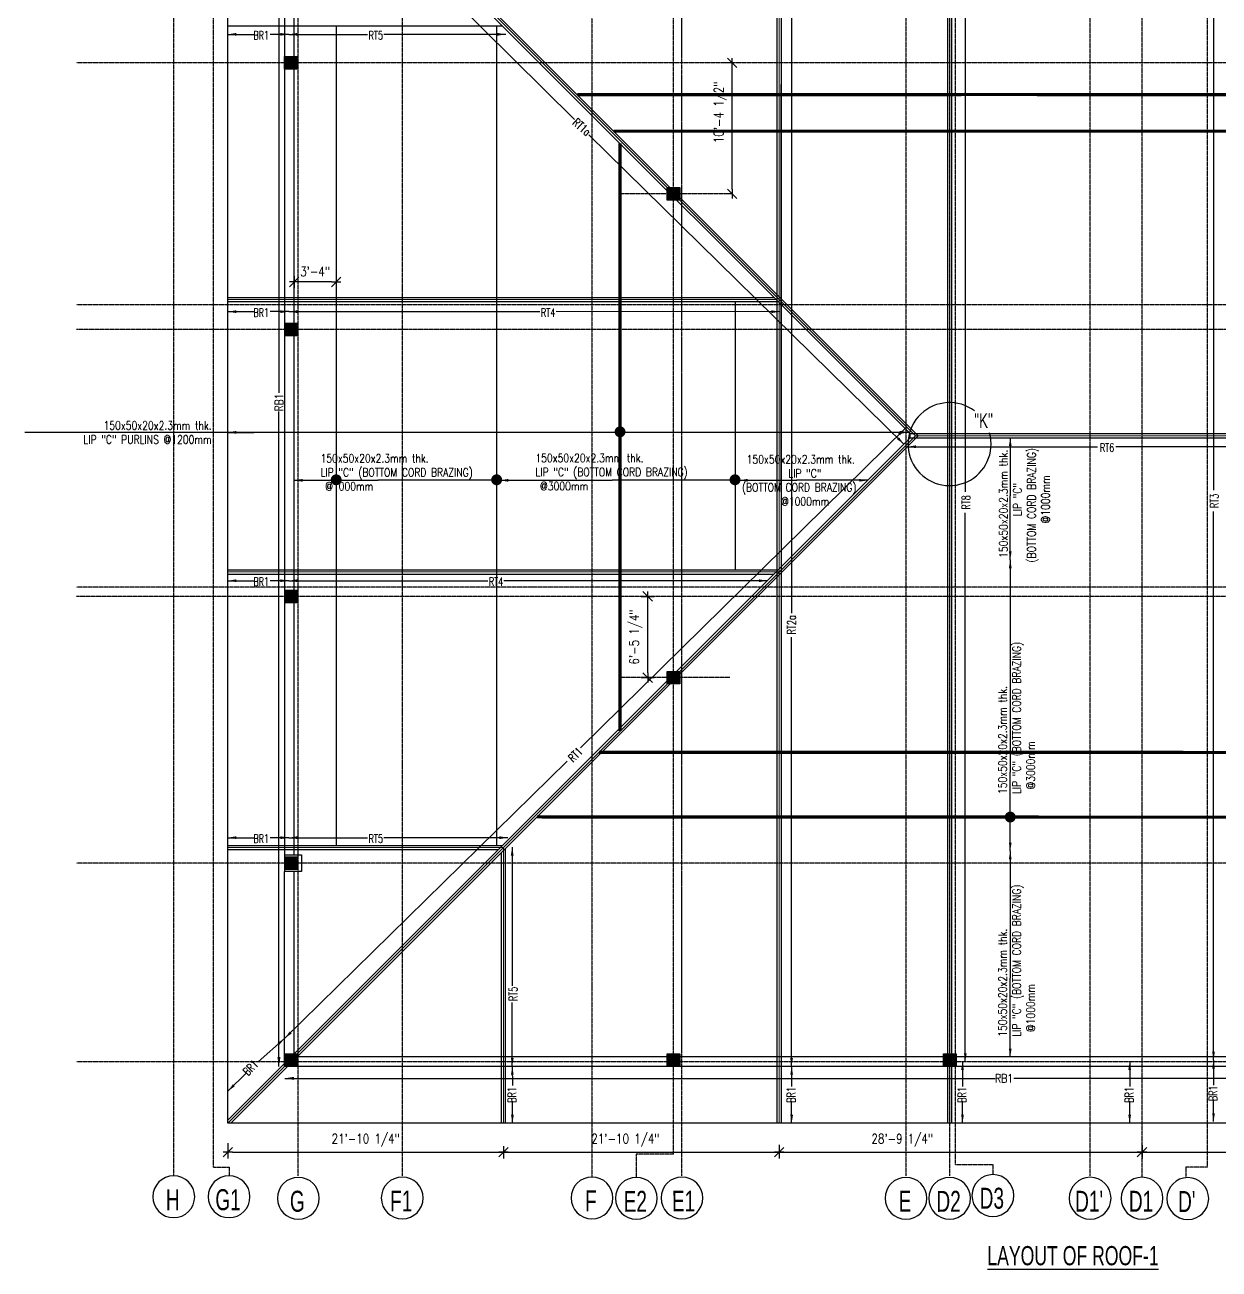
# Model space of a CAD drawing. Extents: x -95606 to 113309, y -42160 to -940.
# Drawn here: x 111077 to 112213, y -28636 to -27453 of the extents above; entities that cross this region are included whole.
import ezdxf
from ezdxf.enums import TextEntityAlignment as Align

# ---------------------------------------------------------------- set-up
doc = ezdxf.new("R2010")
doc.units = 0
doc.header["$LTSCALE"] = 0.02
doc.header["$MEASUREMENT"] = 0
doc.header["$PDMODE"] = 3
doc.header["$PDSIZE"] = -2
doc.linetypes.add('CENTER', pattern=[50.8, 31.75, -6.35, 6.35, -6.35])
doc.linetypes.add('HIDDEN', pattern=[9.525, 6.35, -3.175])
doc.layers.get('0').update_dxf_attribs({"linetype": 'CONTINUOUS'})
doc.layers.get('DEFPOINTS').update_dxf_attribs({"linetype": 'CONTINUOUS'})
for name, color, linetype in [('A-2TEXT', 4, 'CONTINUOUS'), ('BEAM TEX1', 3, 'CONTINUOUS'), ('COL 1', 5, 'CONTINUOUS'), ('DIM', 7, 'CONTINUOUS'), ('dimentions', 8, 'CONTINUOUS'), ('EXLINE', 33, 'CONTINUOUS'), ('GRID', 8, 'CENTER'), ('h', 3, 'CONTINUOUS'), ('HBEAM', 51, 'HIDDEN'), ('RF5', 6, 'CONTINUOUS'), ('S-SLB', 3, 'CONTINUOUS'), ('S-TXT', 2, 'CONTINUOUS'), ('TEXT-1', 2, 'CONTINUOUS'), ('TEXT-2', 3, 'CONTINUOUS'), ('TEXT2', 3, 'CONTINUOUS')]:
    doc.layers.add(name, color=color, linetype=linetype)
for name, color, linetype, lineweight in [('GRID NAME', 31, 'CONTINUOUS', 30), ('Hatch', 252, 'CONTINUOUS', 9), ('HATCH 2', 253, 'CONTINUOUS', 5), ('Layer4', 4, 'CONTINUOUS', 25)]:
    doc.layers.add(name, color=color, linetype=linetype, lineweight=lineweight)
doc.styles.add('ROMANS', font='romans.shx', dxfattribs={"width": 0.8})
doc.styles.add('STYLE2', font='arial.ttf', dxfattribs={"width": 0.8})
doc.styles.add('style5', font='romans.shx', dxfattribs={"width": 0.7, "height": 8})
doc.styles.add('style6', font='romans.shx', dxfattribs={"height": 8})
doc.styles.add('style9', font='romans.shx', dxfattribs={"width": 0.8, "height": 4})
doc.styles.add('yy', font='romans.shx', dxfattribs={"width": 0.8, "height": 7.5})
doc.dimstyles.new('TEXT-18', dxfattribs={"dimtxt": 8, "dimasz": 9, "dimexe": 6, "dimexo": 6, "dimgap": 3.125, "dimtad": 1, "dimdec": 1, "dimrnd": 0.5, "dimzin": 1, "dimdsep": 46, "dimlunit": 4, "dimtxsty": 'style6', "dimblk": 'OBLIQUE', "dimcen": 72.09, "dimclrd": 1, "dimclre": 1, "dimclrt": 4, "dimadec": 0, "dimazin": 0, "dimtfac": 1, "dimtdec": 1, "dimtofl": 0, "dimtmove": 0, "dimatfit": 3, "dimfxl": 1, "dimfrac": 2, "dimtolj": 1, "dimtzin": 0, "dimlwd": -1, "dimarcsym": 0})
doc.dimstyles.new('TK96', dxfattribs={"dimscale": 96, "dimtxt": 0.09375, "dimasz": 0.046875, "dimexe": 0.0625, "dimexo": 0.015625, "dimgap": 0.046875, "dimtad": 1, "dimzin": 11, "dimdsep": 46, "dimlunit": 4, "dimtxsty": 'ROMANS', "dimblk1": 'TK1', "dimblk2": 'TK1', "dimsah": 1, "dimcen": 0.09375, "dimclrd": 1, "dimclre": 1, "dimclrt": 2, "dimadec": 0, "dimazin": 0, "dimtfac": 1, "dimtofl": 0, "dimtmove": 0, "dimatfit": 3, "dimldrblk": 'TK1', "dimfxl": 1, "dimfrac": 2, "dimtolj": 1, "dimtzin": 9, "dimarcsym": 0})

# ---------------------------------------------------------------- blocks, each defined once
blk = doc.blocks.new('GRID')
at = {"color": 1, "linetype": 'Continuous'}
blk.add_circle((0, 0), 19.9, dxfattribs=at)
at = {"layer": 'A-2TEXT', "linetype": 'Continuous', "style": 'STYLE2', "width": 0.65}
blk.add_attdef('A', text='', height=19.9, rotation=359.9735, dxfattribs=at).set_placement((-1, -7.1), align=Align.CENTER)
blk = doc.blocks.new('_Oblique')
at = {"color": 0, "linetype": 'ByBlock', "lineweight": -2}
blk.add_line((-0.5, -0.5), (0.5, 0.5), dxfattribs=at)
blk = doc.blocks.new('TK1')
at = {"color": 4, "linetype": 'Continuous'}
blk.add_line((-1, -1), (1, 1), dxfattribs=at)
at = {"color": 1, "linetype": 'ByBlock'}
blk.add_line((-1, 0), (1, 0), dxfattribs=at)
blk = doc.blocks.new('*D392')
at = {"layer": 'DEFPOINTS', "color": 0, "lineweight": -2, "transparency": 16777216}
for p in [(111749.9, -27488.9), (111749.9, -27488.9), (111749.9, -27613.5)]:
    blk.add_point(p, dxfattribs=at)
at = {"layer": 'S-TXT', "color": 1, "lineweight": -2, "transparency": 16777216}
for p, q in [((111749.9, -27488.9), (111743.9, -27488.9)), ((111749.9, -27609), (111749.9, -27493.4)), ((111749.9, -27613.5), (111743.9, -27613.5))]:
    blk.add_line(p, q, dxfattribs=at)
at = {"layer": 'S-TXT', "color": 1, "lineweight": -2, "transparency": 16777216, "xscale": 4.5, "yscale": 4.5, "zscale": 4.5}
for p, rotation in [((111749.9, -27488.9), 90), ((111749.9, -27613.5), 270)]:
    blk.add_blockref('TK1', p, dxfattribs=dict(at, rotation=rotation))
at = {"layer": 'S-TXT', "color": 2, "transparency": 16777216, "insert": (111738.6, -27536), "char_height": 9, "attachment_point": 5, "rotation": 90, "style": 'ROMANS'}
blk.add_mtext('\\A1;10\'-4 1/2"', dxfattribs=at)
blk = doc.blocks.new('*D394')
at = {"layer": 'DEFPOINTS', "color": 0, "lineweight": -2, "transparency": 16777216}
for p in [(111661.9, -27996.4), (111669.6, -27996.4), (111661.9, -28073.7)]:
    blk.add_point(p, dxfattribs=at)
at = {"layer": 'S-TXT', "color": 1, "lineweight": -2, "transparency": 16777216}
for p, q in [((111663.4, -27996.4), (111675.6, -27996.4)), ((111669.6, -28069.2), (111669.6, -28000.9)), ((111663.4, -28073.7), (111675.6, -28073.7))]:
    blk.add_line(p, q, dxfattribs=at)
at = {"layer": 'S-TXT', "color": 1, "lineweight": -2, "transparency": 16777216, "xscale": 4.5, "yscale": 4.5, "zscale": 4.5}
for p, rotation in [((111669.6, -27996.4), 90), ((111669.6, -28073.7), 270)]:
    blk.add_blockref('TK1', p, dxfattribs=dict(at, rotation=rotation))
at = {"layer": 'S-TXT', "color": 2, "transparency": 16777216, "insert": (111658.2, -28035.1), "char_height": 9, "attachment_point": 5, "rotation": 90, "style": 'ROMANS'}
blk.add_mtext('\\A1;6\'-5 1/4"', dxfattribs=at)
blk = doc.blocks.new('*D396')
at = {"layer": 'DEFPOINTS', "color": 0, "lineweight": -2, "transparency": 16777216}
for p in [(111270.2, -28515.1), (111532.4, -28517.9), (111532.4, -28525.2)]:
    blk.add_point(p, dxfattribs=at)
at = {"layer": 'S-TXT', "color": 1, "lineweight": -2, "transparency": 16777216}
for p, q in [((111270.2, -28516.6), (111270.2, -28531.2)), ((111274.7, -28525.2), (111527.9, -28525.2)), ((111532.4, -28519.4), (111532.4, -28531.2))]:
    blk.add_line(p, q, dxfattribs=at)
at = {"layer": 'S-TXT', "color": 1, "lineweight": -2, "transparency": 16777216, "xscale": 4.5, "yscale": 4.5, "zscale": 4.5, "rotation": 180}
blk.add_blockref('TK1', (111270.2, -28525.2), dxfattribs=at)
at = {"layer": 'S-TXT', "color": 1, "lineweight": -2, "transparency": 16777216, "xscale": 4.5, "yscale": 4.5, "zscale": 4.5}
blk.add_blockref('TK1', (111532.4, -28525.2), dxfattribs=at)
at = {"layer": 'S-TXT', "color": 2, "transparency": 16777216, "insert": (111401.3, -28513.8), "char_height": 9, "attachment_point": 5, "style": 'ROMANS'}
blk.add_mtext('\\A1;21\'-10 1/4"', dxfattribs=at)
blk = doc.blocks.new('*D397')
at = {"layer": 'DEFPOINTS', "color": 0, "lineweight": -2, "transparency": 16777216}
for p in [(111532.4, -28517.9), (111794.6, -28516.6), (111794.6, -28525.2)]:
    blk.add_point(p, dxfattribs=at)
at = {"layer": 'S-TXT', "color": 1, "lineweight": -2, "transparency": 16777216}
for p, q in [((111532.4, -28519.4), (111532.4, -28531.2)), ((111536.9, -28525.2), (111790.1, -28525.2)), ((111794.6, -28518.1), (111794.6, -28531.2))]:
    blk.add_line(p, q, dxfattribs=at)
at = {"layer": 'S-TXT', "color": 1, "lineweight": -2, "transparency": 16777216, "xscale": 4.5, "yscale": 4.5, "zscale": 4.5, "rotation": 180}
blk.add_blockref('TK1', (111532.4, -28525.2), dxfattribs=at)
at = {"layer": 'S-TXT', "color": 1, "lineweight": -2, "transparency": 16777216, "xscale": 4.5, "yscale": 4.5, "zscale": 4.5}
blk.add_blockref('TK1', (111794.6, -28525.2), dxfattribs=at)
at = {"layer": 'S-TXT', "color": 2, "transparency": 16777216, "insert": (111648.4, -28513.8), "char_height": 9, "attachment_point": 5, "style": 'ROMANS'}
blk.add_mtext('\\A1;21\'-10 1/4"', dxfattribs=at)
blk = doc.blocks.new('*D398')
at = {"layer": 'DEFPOINTS', "color": 0, "lineweight": -2, "transparency": 16777216}
for p in [(111794.6, -28516.6), (112139.8, -28517), (112139.8, -28525.2)]:
    blk.add_point(p, dxfattribs=at)
at = {"layer": 'S-TXT', "color": 1, "lineweight": -2, "transparency": 16777216}
for p, q in [((111794.6, -28518.1), (111794.6, -28531.2)), ((111799.1, -28525.2), (112135.3, -28525.2)), ((112139.8, -28518.5), (112139.8, -28531.2))]:
    blk.add_line(p, q, dxfattribs=at)
at = {"layer": 'S-TXT', "color": 1, "lineweight": -2, "transparency": 16777216, "xscale": 4.5, "yscale": 4.5, "zscale": 4.5, "rotation": 180}
blk.add_blockref('TK1', (111794.6, -28525.2), dxfattribs=at)
at = {"layer": 'S-TXT', "color": 1, "lineweight": -2, "transparency": 16777216, "xscale": 4.5, "yscale": 4.5, "zscale": 4.5}
blk.add_blockref('TK1', (112139.8, -28525.2), dxfattribs=at)
at = {"layer": 'S-TXT', "color": 2, "transparency": 16777216, "insert": (111911.7, -28513.8), "char_height": 9, "attachment_point": 5, "style": 'ROMANS'}
blk.add_mtext('\\A1;28\'-9 1/4"', dxfattribs=at)
blk = doc.blocks.new('*D399')
at = {"layer": 'DEFPOINTS', "color": 0, "lineweight": -2, "transparency": 16777216}
for p in [(112413.8, -28512.1), (112139.8, -28518.5), (112413.8, -28525.2)]:
    blk.add_point(p, dxfattribs=at)
at = {"layer": 'S-TXT', "color": 1, "lineweight": -2, "transparency": 16777216}
for p, q in [((112413.8, -28513.6), (112413.8, -28531.2)), ((112139.8, -28520), (112139.8, -28531.2)), ((112144.3, -28525.2), (112409.3, -28525.2))]:
    blk.add_line(p, q, dxfattribs=at)
at = {"layer": 'S-TXT', "color": 1, "lineweight": -2, "transparency": 16777216, "xscale": 4.5, "yscale": 4.5, "zscale": 4.5, "rotation": 180}
blk.add_blockref('TK1', (112139.8, -28525.2), dxfattribs=at)
at = {"layer": 'S-TXT', "color": 1, "lineweight": -2, "transparency": 16777216, "xscale": 4.5, "yscale": 4.5, "zscale": 4.5}
blk.add_blockref('TK1', (112413.8, -28525.2), dxfattribs=at)
at = {"layer": 'S-TXT', "color": 2, "transparency": 16777216, "insert": (112276.8, -28515.3), "char_height": 9, "attachment_point": 5, "style": 'ROMANS'}
blk.add_mtext('\\A1;22\'-10"', dxfattribs=at)
blk = doc.blocks.new('*D420')
at = {"layer": 'DEFPOINTS', "color": 0, "lineweight": -2, "transparency": 16777216}
for p in [(111333.2, -27690.4), (111373.2, -27690.4), (111333.2, -27697.3)]:
    blk.add_point(p, dxfattribs=at)
at = {"layer": 'RF5', "color": 1, "lineweight": -2, "transparency": 16777216}
for p, q in [((111333.2, -27691.9), (111333.2, -27703.3)), ((111373.2, -27691.9), (111373.2, -27703.3)), ((111368.7, -27697.3), (111337.7, -27697.3))]:
    blk.add_line(p, q, dxfattribs=at)
at = {"layer": 'RF5', "color": 1, "lineweight": -2, "transparency": 16777216, "xscale": 4.5, "yscale": 4.5, "zscale": 4.5, "rotation": 180}
blk.add_blockref('TK1', (111333.2, -27697.3), dxfattribs=at)
at = {"layer": 'RF5', "color": 1, "lineweight": -2, "transparency": 16777216, "xscale": 4.5, "yscale": 4.5, "zscale": 4.5}
blk.add_blockref('TK1', (111373.2, -27697.3), dxfattribs=at)
at = {"layer": 'RF5', "color": 2, "transparency": 16777216, "insert": (111353.2, -27687.4), "char_height": 9, "attachment_point": 5, "style": 'ROMANS'}
blk.add_mtext('\\A1;3\'-4"', dxfattribs=at)

msp = doc.modelspace()

# ---------------------------------------------------------------- hatches: boundary and pattern name
at = {"layer": 'Hatch'}
h = msp.add_hatch(color=254, dxfattribs=at)
h.set_gradient(color1=(192, 192, 192), color2=(192, 192, 192), tint=1)
h.paths.add_polyline_path([(111324.231, -27482.884), (111336.231, -27482.884), (111336.231, -27494.884), (111324.231, -27494.884)])
h = msp.add_hatch(color=254, dxfattribs=at)
h.set_gradient(color1=(192, 192, 192), color2=(192, 192, 192), tint=1)
h.paths.add_polyline_path([(111688.17, -27607.493), (111700.17, -27607.493), (111700.17, -27619.493), (111688.17, -27619.493)])
h = msp.add_hatch(color=254, dxfattribs=at)
h.set_gradient(color1=(192, 192, 192), color2=(192, 192, 192), tint=1)
h.paths.add_polyline_path([(111324.24, -27736.662), (111336.24, -27736.662), (111336.24, -27748.662), (111324.24, -27748.662)])
h = msp.add_hatch(color=254, dxfattribs=at)
h.set_gradient(color1=(192, 192, 192), color2=(192, 192, 192), tint=1)
h.paths.add_polyline_path([(111324.24, -27990.44), (111336.24, -27990.44), (111336.24, -28002.44), (111324.24, -28002.44)])
h = msp.add_hatch(color=254, dxfattribs=at)
h.set_gradient(color1=(192, 192, 192), color2=(192, 192, 192), tint=1)
h.paths.add_polyline_path([(111688.097, -28067.751), (111700.097, -28067.752), (111700.097, -28079.752), (111688.097, -28079.752)])
h = msp.add_hatch(color=254, dxfattribs=at)
h.set_gradient(color1=(192, 192, 192), color2=(192, 192, 192), tint=1)
h.paths.add_polyline_path([(111324.24, -28244.218), (111336.24, -28244.218), (111336.24, -28256.218), (111324.24, -28256.218)])
h = msp.add_hatch(color=254, dxfattribs=at)
h.set_gradient(color1=(192, 192, 192), color2=(192, 192, 192), tint=1)
h.paths.add_polyline_path([(111324.231, -28431.551), (111336.231, -28431.551), (111336.231, -28443.551), (111324.231, -28443.551)])
h = msp.add_hatch(color=254, dxfattribs=at)
h.set_gradient(color1=(192, 192, 192), color2=(192, 192, 192), tint=1)
h.paths.add_polyline_path([(111688.229, -28431.531), (111700.229, -28431.531), (111700.229, -28443.531), (111688.229, -28443.531)])
h = msp.add_hatch(color=254, dxfattribs=at)
h.set_gradient(color1=(192, 192, 192), color2=(192, 192, 192), tint=1)
h.paths.add_polyline_path([(111950.98, -28443.555), (111950.98, -28431.555), (111962.98, -28431.555), (111962.98, -28443.555)])

# ---------------------------------------------------------------- linework, layer by layer
at = {"layer": 'BEAM TEX1', "color": 4, "const_width": 3}
for points in [[(111602.529, -27519.106), (111860.886, -27519.085), (112606.1, -27518.947)], [(112039.843, -27519.085), (112246.244, -27519.085), (112450.326, -27519.085)], [(111637.341, -27553.918), (111860.886, -27553.9), (112571.28, -27553.767)], [(112039.843, -27553.9), (112246.244, -27553.9), (112450.326, -27553.9)], [(111643.292, -27565.526), (111643.292, -28124.592)], [(111623.189, -28144.718), (111746.015, -28144.792), (112585.528, -28144.905)], [(111564.313, -28206.219), (111746.015, -28206.328), (112644.39, -28206.449)]]:
    msp.add_lwpolyline(points, dxfattribs=at)
at = {"layer": 'COL 1'}
for points in [[(111324.231, -27482.884), (111336.231, -27482.884), (111336.231, -27494.884), (111324.231, -27494.884), (111324.231, -27482.884)], [(111688.17, -27607.493), (111700.17, -27607.493), (111700.17, -27619.493), (111688.17, -27619.493), (111688.17, -27607.493)], [(111324.24, -27736.662), (111336.24, -27736.662), (111336.24, -27748.662), (111324.24, -27748.662), (111324.24, -27736.662)], [(111324.24, -27990.44), (111336.24, -27990.44), (111336.24, -28002.44), (111324.24, -28002.44), (111324.24, -27990.44)], [(111688.097, -28067.752), (111700.097, -28067.752), (111700.097, -28079.752), (111688.097, -28079.752), (111688.097, -28067.752)], [(111324.24, -28244.218), (111336.24, -28244.218), (111336.24, -28256.218), (111324.24, -28256.218), (111324.24, -28244.218)], [(111324.231, -28431.551), (111336.231, -28431.551), (111336.231, -28443.551), (111324.231, -28443.551), (111324.231, -28431.551)], [(111688.229, -28431.531), (111700.229, -28431.531), (111700.229, -28443.531), (111688.229, -28443.531), (111688.229, -28431.531)], [(111950.98, -28431.555), (111962.98, -28431.555), (111962.98, -28443.555), (111950.98, -28443.555), (111950.98, -28431.555)]]:
    msp.add_lwpolyline(points, dxfattribs=at)
at = {"layer": 'COL 1', "lineweight": 25}
msp.add_lwpolyline([(111340.24, -28258.218), (111324.24, -28258.218), (111324.24, -28242.218), (111340.24, -28242.218), (111340.24, -28258.218)], dxfattribs=at)
at = {"layer": 'EXLINE'}
for p, q in [((111270.231, -28497.555), (111270.231, -27239.555)), ((111324.242, -27742.662), (111324.242, -27243.555)), ((111333.242, -27742.662), (111333.242, -27243.555)), ((111324.24, -27996.44), (111324.24, -27742.662)), ((111333.24, -27996.44), (111333.24, -27742.662)), ((111324.24, -28242.218), (111324.24, -27996.44)), ((111333.24, -28242.218), (111333.24, -27996.44)), ((111324.231, -28443.555), (111324.231, -28258.221)), ((111333.231, -28434.555), (111333.231, -28258.218)), ((112884.241, -28434.555), (111333.231, -28434.555)), ((112884.241, -28443.555), (111324.231, -28443.555)), ((112938.241, -28497.555), (111270.231, -28497.555))]:
    msp.add_line(p, q, dxfattribs=at)
at = {"layer": 'GRID'}
for p, q in [((111218.731, -28547.587), (111218.731, -25225.731)), ((111256.564, -28539.332), (111256.564, -25233.986)), ((111337.231, -28547.587), (111337.231, -25225.731)), ((111436.063, -25225.731), (111436.063, -28547.587)), ((111616.562, -25224.576), (111616.562, -28548.743)), ((111702.16, -28547.587), (111702.16, -25225.731)), ((111915.261, -25225.731), (111915.261, -28547.587)), ((111956.989, -28547.587), (111956.989, -25225.731)), ((112090.45, -28547.587), (112090.45, -25224.301)), ((112139.828, -28549.017), (112139.828, -25224.301)), ((111694.162, -28527.108), (111694.162, -25246.21)), ((111962.469, -28536.717), (111962.469, -25236.601)), ((112202.062, -28539.303), (112202.062, -25235.805)), ((113266.012, -27488.884), (111126.108, -27488.884)), ((111749.939, -27613.493), (111644.102, -27613.493)), ((113266.012, -27719.051), (111126.108, -27719.051)), ((113245.974, -27742.662), (111126.108, -27742.662)), ((113266.012, -27987.801), (111126.108, -27987.801)), ((113241.446, -27996.44), (111126.108, -27996.44)), ((111747.85, -28073.689), (111642.347, -28073.689)), ((113266.012, -28250.218), (111126.108, -28250.218)), ((113266.012, -28439.051), (111126.108, -28439.051)), ((111658.756, -28527.108), (111658.756, -28549.073)), ((111694.162, -28527.108), (111658.756, -28527.108)), ((111658.756, -28527.108), (111658.756, -28549.073)), ((111962.469, -28536.717), (111997.972, -28536.717)), ((111962.469, -28536.717), (111997.972, -28536.717)), ((111997.972, -28536.717), (111997.923, -28546.459)), ((111997.972, -28536.717), (111997.923, -28546.459)), ((111256.564, -28539.332), (111271.359, -28539.332)), ((111256.564, -28539.332), (111271.359, -28539.332)), ((111271.359, -28539.332), (111271.359, -28547.587)), ((111271.359, -28539.332), (111271.359, -28547.587)), ((112202.062, -28539.303), (112181.588, -28539.303)), ((112181.588, -28539.303), (112181.588, -28549.398))]:
    msp.add_line(p, q, dxfattribs=at)
at = {"layer": 'GRID NAME', "ltscale": 10, "const_width": 5.184}
for points in [[(111645.884, -27839.897, 1), (111640.7, -27839.897, 1)], [(111375.834, -27885.513, 1), (111370.65, -27885.513, 1)], [(111528.469, -27885.513, 1), (111523.285, -27885.513, 1)], [(111755.223, -27885.513, 1), (111750.039, -27885.513, 1)], [(112017.031, -28206.364, 1), (112011.847, -28206.364, 1)]]:
    msp.add_lwpolyline(points, format="xyb", close=True, dxfattribs=at)
at = {"layer": 'h'}
for p, q in [((111324.242, -27246.476), (111919.362, -27841.596)), ((111326.977, -27243.555), (111926.977, -27843.555)), ((111335.321, -28429.555), (111919.362, -27845.513)), ((111340.977, -28429.555), (111926.977, -27843.555)), ((111919.362, -27845.596), (111919.362, -27841.596)), ((111270.231, -28494.644), (111335.321, -28429.555)), ((111272.977, -28497.555), (111340.977, -28429.555))]:
    msp.add_line(p, q, dxfattribs=at)
at = {"layer": 'HATCH 2', "lineweight": 5}
for p, q in [((111794.631, -28497.555), (111794.631, -27189.556)), ((111794.631, -27189.556), (111794.631, -28211.255)), ((111956.989, -28497.555), (111956.989, -27189.555)), ((111924.231, -27843.555), (111324.242, -27243.565)), ((111270.231, -27713.955), (111791.721, -27713.955)), ((111924.231, -27843.555), (111270.231, -28497.555)), ((111270.231, -27973.155), (111794.631, -27973.155)), ((111270.231, -28235.355), (111532.431, -28235.355)), ((111532.431, -28497.555), (111532.431, -28235.355))]:
    msp.add_line(p, q, dxfattribs=at)
msp.add_lwpolyline([(111924.231, -27843.555), (112284.241, -27843.555)], dxfattribs=at)
at = {"layer": 'HBEAM'}
for p, q in [((111702.162, -27479.888), (111702.162, -27259.555)), ((111702.162, -27733.687), (111702.162, -27497.888)), ((111702.162, -27987.443), (111702.162, -27751.687)), ((111702.162, -28241.221), (111702.162, -28005.443)), ((111702.162, -28429.555), (111702.162, -28259.221))]:
    msp.add_line(p, q, dxfattribs=at)
at = {"layer": 'Layer4'}
msp.add_arc((111956.695, -27851.554), 39.49, 52.903543, 15.565405, dxfattribs=at)
at = {"layer": 'RF5', "lineweight": -2}
for p, q in [((111373.242, -27453.755), (111373.242, -28233.355)), ((111525.877, -27453.755), (111525.877, -28233.355)), ((111752.631, -27715.955), (111752.631, -27971.155))]:
    msp.add_line(p, q, dxfattribs=at)
at = {"layer": 'S-SLB'}
for p, q in [((111792.631, -28497.555), (111792.631, -27243.554)), ((111796.631, -27243.554), (111796.631, -28497.555)), ((111954.989, -28497.555), (111954.989, -27243.554)), ((111958.989, -28497.555), (111958.989, -27243.554)), ((111270.231, -27453.755), (111531.521, -27453.755)), ((111792.631, -27890.252), (111792.631, -27509.375)), ((111796.631, -27890.252), (111796.631, -27509.375)), ((111270.231, -27711.955), (111789.721, -27711.955)), ((111270.231, -27715.955), (111793.721, -27715.955)), ((111919.362, -27841.596), (112289.194, -27841.596)), ((111919.362, -27845.596), (112289.194, -27845.596)), ((111270.231, -27971.155), (111793.721, -27971.155)), ((111270.231, -27975.155), (111789.721, -27975.155)), ((111270.231, -28233.355), (111531.521, -28233.355)), ((111270.231, -28237.355), (111527.521, -28237.355)), ((111530.431, -28497.555), (111530.431, -28240.1)), ((111534.431, -28497.555), (111534.431, -28236.1))]:
    msp.add_line(p, q, dxfattribs=at)

# ---------------------------------------------------------------- block references
at = {"layer": 'GRID'}
ref = msp.add_blockref('GRID', (111218.731, -28567.532), dxfattribs=dict(at, xscale=-1, rotation=180))
ref.add_attrib('A', 'H', dxfattribs={"layer": 'A-2TEXT', "linetype": 'Continuous', "height": 19.945, "rotation": 0.026452, "style": 'STYLE2', "width": 0.65}).set_placement((111217.762, -28580.329), align=Align.CENTER)
ref = msp.add_blockref('GRID', (111218.731, -28567.532), dxfattribs=dict(at, xscale=-1, rotation=180))
ref.add_attrib('A', 'H', dxfattribs={"layer": 'A-2TEXT', "linetype": 'Continuous', "height": 19.945, "rotation": 0.026452, "style": 'STYLE2', "width": 0.65}).set_placement((111217.762, -28580.329), align=Align.CENTER)
ref = msp.add_blockref('GRID', (111271.359, -28567.532), dxfattribs=dict(at, xscale=-1, rotation=180))
ref.add_attrib('A', 'G1', dxfattribs={"layer": 'A-2TEXT', "linetype": 'Continuous', "height": 19.9446, "rotation": 0.026452, "style": 'STYLE2', "width": 0.65}).set_placement((111270.39, -28580.329), align=Align.CENTER)
ref = msp.add_blockref('GRID', (111271.359, -28567.532), dxfattribs=dict(at, xscale=-1, rotation=180))
ref.add_attrib('A', 'G1', dxfattribs={"layer": 'A-2TEXT', "linetype": 'Continuous', "height": 19.9446, "rotation": 0.026452, "style": 'STYLE2', "width": 0.65}).set_placement((111270.39, -28580.329), align=Align.CENTER)
ref = msp.add_blockref('GRID', (111337.231, -28569.018), dxfattribs=dict(at, xscale=-1, rotation=180))
ref.add_attrib('A', 'G', dxfattribs={"layer": 'A-2TEXT', "linetype": 'Continuous', "height": 19.945, "rotation": 0.026452, "style": 'STYLE2', "width": 0.65}).set_placement((111336.262, -28581.814), align=Align.CENTER)
ref = msp.add_blockref('GRID', (111337.231, -28569.018), dxfattribs=dict(at, xscale=-1, rotation=180))
ref.add_attrib('A', 'G', dxfattribs={"layer": 'A-2TEXT', "linetype": 'Continuous', "height": 19.945, "rotation": 0.026452, "style": 'STYLE2', "width": 0.65}).set_placement((111336.262, -28581.814), align=Align.CENTER)
ref = msp.add_blockref('GRID', (111436.063, -28568.687), dxfattribs=dict(at, xscale=-1, rotation=180))
ref.add_attrib('A', 'F1', dxfattribs={"layer": 'A-2TEXT', "linetype": 'Continuous', "height": 19.9446, "rotation": 0.026452, "style": 'STYLE2', "width": 0.65}).set_placement((111435.095, -28581.566), align=Align.CENTER)
ref = msp.add_blockref('GRID', (111436.063, -28568.687), dxfattribs=dict(at, xscale=-1, rotation=180))
ref.add_attrib('A', 'F1', dxfattribs={"layer": 'A-2TEXT', "linetype": 'Continuous', "height": 19.9446, "rotation": 0.026452, "style": 'STYLE2', "width": 0.65}).set_placement((111435.095, -28581.566), align=Align.CENTER)
ref = msp.add_blockref('GRID', (111616.562, -28568.687), dxfattribs=dict(at, xscale=-1, rotation=180))
ref.add_attrib('A', 'F', dxfattribs={"layer": 'A-2TEXT', "linetype": 'Continuous', "height": 19.945, "rotation": 0.026452, "style": 'STYLE2', "width": 0.65}).set_placement((111615.594, -28581.484), align=Align.CENTER)
ref = msp.add_blockref('GRID', (111616.562, -28568.687), dxfattribs=dict(at, xscale=-1, rotation=180))
ref.add_attrib('A', 'F', dxfattribs={"layer": 'A-2TEXT', "linetype": 'Continuous', "height": 19.945, "rotation": 0.026452, "style": 'STYLE2', "width": 0.65}).set_placement((111615.594, -28581.484), align=Align.CENTER)
ref = msp.add_blockref('GRID', (111658.756, -28569.018), dxfattribs=dict(at, xscale=-1, rotation=180))
ref.add_attrib('A', 'E2', dxfattribs={"layer": 'A-2TEXT', "linetype": 'Continuous', "height": 19.9446, "rotation": 0.026452, "style": 'STYLE2', "width": 0.65}).set_placement((111657.788, -28581.896), align=Align.CENTER)
ref = msp.add_blockref('GRID', (111658.756, -28569.018), dxfattribs=dict(at, xscale=-1, rotation=180))
ref.add_attrib('A', 'E2', dxfattribs={"layer": 'A-2TEXT', "linetype": 'Continuous', "height": 19.9446, "rotation": 0.026452, "style": 'STYLE2', "width": 0.65}).set_placement((111657.788, -28581.896), align=Align.CENTER)
ref = msp.add_blockref('GRID', (111702.162, -28568.687), dxfattribs=dict(at, xscale=-1, rotation=180))
ref.add_attrib('A', ' E1', dxfattribs={"layer": 'A-2TEXT', "linetype": 'Continuous', "height": 19.9446, "rotation": 0.026452, "style": 'STYLE2', "width": 0.65}).set_placement((111701.194, -28581.566), align=Align.CENTER)
ref = msp.add_blockref('GRID', (111702.162, -28568.687), dxfattribs=dict(at, xscale=-1, rotation=180))
ref.add_attrib('A', ' E1', dxfattribs={"layer": 'A-2TEXT', "linetype": 'Continuous', "height": 19.9446, "rotation": 0.026452, "style": 'STYLE2', "width": 0.65}).set_placement((111701.194, -28581.566), align=Align.CENTER)
ref = msp.add_blockref('GRID', (111915.261, -28569.018), dxfattribs=dict(at, xscale=-1, rotation=180))
ref.add_attrib('A', 'E', dxfattribs={"layer": 'A-2TEXT', "linetype": 'Continuous', "height": 19.945, "rotation": 0.026452, "style": 'STYLE2', "width": 0.65}).set_placement((111914.293, -28581.814), align=Align.CENTER)
ref = msp.add_blockref('GRID', (111915.261, -28569.018), dxfattribs=dict(at, xscale=-1, rotation=180))
ref.add_attrib('A', 'E', dxfattribs={"layer": 'A-2TEXT', "linetype": 'Continuous', "height": 19.945, "rotation": 0.026452, "style": 'STYLE2', "width": 0.65}).set_placement((111914.293, -28581.814), align=Align.CENTER)
ref = msp.add_blockref('GRID', (111956.768, -28569.018), dxfattribs=dict(at, xscale=-1, rotation=180))
ref.add_attrib('A', 'D2', dxfattribs={"layer": 'A-2TEXT', "linetype": 'Continuous', "height": 19.9446, "rotation": 0.026452, "style": 'STYLE2', "width": 0.65}).set_placement((111955.8, -28581.896), align=Align.CENTER)
ref = msp.add_blockref('GRID', (111956.768, -28569.018), dxfattribs=dict(at, xscale=-1, rotation=180))
ref.add_attrib('A', 'D2', dxfattribs={"layer": 'A-2TEXT', "linetype": 'Continuous', "height": 19.9446, "rotation": 0.026452, "style": 'STYLE2', "width": 0.65}).set_placement((111955.8, -28581.896), align=Align.CENTER)
ref = msp.add_blockref('GRID', (111997.923, -28566.403), dxfattribs=dict(at, xscale=-1, rotation=180))
ref.add_attrib('A', 'D3', dxfattribs={"layer": 'A-2TEXT', "linetype": 'Continuous', "height": 19.9446, "rotation": 0.026452, "style": 'STYLE2', "width": 0.65}).set_placement((111996.954, -28578.928), align=Align.CENTER)
ref = msp.add_blockref('GRID', (111997.923, -28566.403), dxfattribs=dict(at, xscale=-1, rotation=180))
ref.add_attrib('A', 'D3', dxfattribs={"layer": 'A-2TEXT', "linetype": 'Continuous', "height": 19.9446, "rotation": 0.026452, "style": 'STYLE2', "width": 0.65}).set_placement((111996.954, -28578.928), align=Align.CENTER)
ref = msp.add_blockref('GRID', (112090.45, -28568.962), dxfattribs=dict(at, xscale=-1, rotation=180))
ref.add_attrib('A', "D1'", dxfattribs={"layer": 'A-2TEXT', "linetype": 'Continuous', "height": 19.9446, "rotation": 0.026452, "style": 'STYLE2', "width": 0.65}).set_placement((112089.482, -28581.84), align=Align.CENTER)
ref = msp.add_blockref('GRID', (112090.45, -28568.962), dxfattribs=dict(at, xscale=-1, rotation=180))
ref.add_attrib('A', "D1'", dxfattribs={"layer": 'A-2TEXT', "linetype": 'Continuous', "height": 19.9446, "rotation": 0.026452, "style": 'STYLE2', "width": 0.65}).set_placement((112089.482, -28581.84), align=Align.CENTER)
ref = msp.add_blockref('GRID', (112139.828, -28568.962), dxfattribs=dict(at, xscale=-1, rotation=180))
ref.add_attrib('A', 'D1', dxfattribs={"layer": 'A-2TEXT', "linetype": 'Continuous', "height": 19.9446, "rotation": 0.026452, "style": 'STYLE2', "width": 0.65}).set_placement((112138.859, -28581.84), align=Align.CENTER)
ref = msp.add_blockref('GRID', (112139.828, -28568.962), dxfattribs=dict(at, xscale=-1, rotation=180))
ref.add_attrib('A', 'D1', dxfattribs={"layer": 'A-2TEXT', "linetype": 'Continuous', "height": 19.9446, "rotation": 0.026452, "style": 'STYLE2', "width": 0.65}).set_placement((112138.859, -28581.84), align=Align.CENTER)
ref = msp.add_blockref('GRID', (112183.332, -28569.266), dxfattribs=dict(at, xscale=-1, rotation=180))
ref.add_attrib('A', "D'", dxfattribs={"layer": 'A-2TEXT', "linetype": 'Continuous', "height": 19.9446, "rotation": 0.026452, "style": 'STYLE2', "width": 0.65}).set_placement((112182.364, -28582.063), align=Align.CENTER)
ref = msp.add_blockref('GRID', (112183.332, -28569.266), dxfattribs=dict(at, xscale=-1, rotation=180))
ref.add_attrib('A', "D'", dxfattribs={"layer": 'A-2TEXT', "linetype": 'Continuous', "height": 19.9446, "rotation": 0.026452, "style": 'STYLE2', "width": 0.65}).set_placement((112182.364, -28582.063), align=Align.CENTER)

# ---------------------------------------------------------------- texts
at = {"layer": 'BEAM TEX1', "char_height": 8, "style": 'yy'}
for s, insert, width, attachment_point in [('150x50x20x2.3mm thk.\\PLIP "C" PURLINS @1200mm ', (111254.809, -27840.497), 173.36978, 6), ('\\pi29.015;150x50x20x2.3mm thk.\\P\\pi68.634;LIP "C" \\P\\pi24.596;(BOTTOM CORD BRAZING)\\P\\pi57.358; @1000mm ', (111734.684, -27886.101), 170.79132, 4)]:
    msp.add_mtext(s, dxfattribs=dict(at, insert=insert, width=width, attachment_point=attachment_point))
at = {"layer": 'BEAM TEX1', "char_height": 8, "attachment_point": 4, "style": 'yy'}
for s, insert in [('150x50x20x2.3mm thk.\\PLIP "C" (BOTTOM CORD BRAZING)\\P @1000mm ', (111358.372, -27878.443)), ('150x50x20x2.3mm thk.\\PLIP "C" (BOTTOM CORD BRAZING)\\P @3000mm ', (111562.748, -27878.172))]:
    msp.add_mtext(s, dxfattribs=dict(at, insert=insert))
at = {"layer": 'BEAM TEX1', "insert": (112027.968, -27988.816), "char_height": 8, "width": 170.79132, "attachment_point": 4, "rotation": 90, "style": 'yy'}
msp.add_mtext('\\pi29.015;150x50x20x2.3mm thk.\\P\\pi68.634;LIP "C" \\P\\pi24.596;(BOTTOM CORD BRAZING)\\P\\pi57.358; @1000mm ', dxfattribs=at)
at = {"layer": 'BEAM TEX1', "char_height": 8, "attachment_point": 4, "rotation": 90, "style": 'yy'}
for s, insert in [('150x50x20x2.3mm thk.\\PLIP "C" (BOTTOM CORD BRAZING)\\P @3000mm ', (112020.479, -28184.505)), ('150x50x20x2.3mm thk.\\PLIP "C" (BOTTOM CORD BRAZING)\\P @1000mm ', (112020.479, -28415.344))]:
    msp.add_mtext(s, dxfattribs=dict(at, insert=insert))
at = {"layer": 'dimentions', "color": 4, "insert": (111989.061, -27829.145), "char_height": 14.02072, "width": 365.21817, "attachment_point": 5, "style": 'style9'}
msp.add_mtext('{\\fSwis721 Cn BT|b0|i0|c0|p34;"K"}', dxfattribs=at)
at = {"layer": 'TEXT-1', "insert": (111992.658, -28614.448), "char_height": 18.28711, "width": 386.82312, "attachment_point": 1, "style": 'ROMANS'}
msp.add_mtext('{\\fSwis721 Cn BT|b0|i0|c0|p34;\\LLAYOUT OF ROOF-1}', dxfattribs=at)
at = {"layer": 'TEXT-2', "char_height": 8, "width": 22.39817, "style": 'style5'}
for s, insert, attachment_point in [('\\A1;BR1', (111309.362, -27458.586), 3), ('\\A1;RT5', (111404.13, -27458.586), 1), ('\\A1;BR1', (111309.362, -27722.401), 3), ('\\A1;RT4', (111568.028, -27722.401), 1), ('\\A1;RT6', (112099.717, -27850.914), 1), ('\\A1;BR1', (111309.361, -27978.359), 3), ('\\A1;RT4', (111518.427, -27978.359), 1), ('\\A1;BR1', (111309.361, -28222.81), 3), ('\\A1;RT5', (111404.13, -28222.81), 1)]:
    msp.add_mtext(s, dxfattribs=dict(at, insert=insert, attachment_point=attachment_point))
for s, insert, attachment_point, rotation in [('\\A1;RT1a', (111597.401, -27546.973), 7, 318.755614), ('\\A1;RT8', (111968.427, -27913.908), 1, 90), ('\\A1;RT3', (112204.518, -27912.412), 1, 90), ('\\A1;RT2a', (111802.34, -28032.613), 1, 90), ('\\A1;RT1', (111593.135, -28149.003), 1, 44.595725), ('\\A1;RT5', (111537.608, -28381.519), 1, 90), ('\\A1;BR1', (111294.19, -28436.834), 3, 45), ('\\A1;BR1', (111536.391, -28463.194), 3, 90), ('\\A1;BR1', (111802.026, -28463.194), 3, 90), ('\\A1;BR1', (111964.544, -28463.194), 3, 90), ('\\A1;BR1', (112123.558, -28463.194), 3, 90), ('\\A1;BR1', (112203.301, -28461.698), 3, 90)]:
    msp.add_mtext(s, dxfattribs=dict(at, insert=insert, attachment_point=attachment_point, rotation=rotation))
at = {"layer": 'TEXT2', "color": 3, "insert": (111314.812, -27813.452), "char_height": 8, "attachment_point": 2, "rotation": 90, "style": 'ROMANS'}
msp.add_mtext_dynamic_manual_height_columns('\\pi3.1065;RB1', width=563.89816, gutter_width=2500, heights=[0], dxfattribs=at)
at = {"layer": 'TEXT2', "color": 3, "insert": (112006.992, -28450.94), "char_height": 8, "attachment_point": 2, "style": 'ROMANS'}
msp.add_mtext_dynamic_manual_height_columns('\\pi3.1065;RB1', width=563.89816, gutter_width=2500, heights=[0], dxfattribs=at)

# ---------------------------------------------------------------- dimensions: what is measured, and where the dimension line sits
at = {"layer": 'RF5', "color": 2}
dim = msp.add_linear_dim(base=(111333.242, -27697.305), p1=(111373.242, -27690.424), p2=(111333.242, -27690.424), dimstyle='TK96', override={"dimfxl": 1.25, "dimfxlon": 1}, dxfattribs=at)
dim.commit()
dim.dimension.update_dxf_attribs({"geometry": '*D420', "text_midpoint": (111353.242, -27687.448)})
at = {"layer": 'S-TXT'}
dim = msp.add_linear_dim(base=(111749.939, -27488.884), p1=(111749.939, -27613.493), p2=(111749.939, -27488.884), angle=90, dimstyle='TK96', override={"dimfxl": 1.25, "dimfxlon": 1}, dxfattribs=at)
dim.commit()
dim.dimension.update_dxf_attribs({"geometry": '*D392', "text_midpoint": (111749.939, -27535.993), "dimtype": 160})
dim = msp.add_linear_dim(base=(111669.579, -27996.44), p1=(111661.85, -28073.689), p2=(111661.85, -27996.44), angle=90, dimstyle='TK96', override={"dimfxl": 1.25, "dimfxlon": 1}, dxfattribs=at)
dim.commit()
dim.dimension.update_dxf_attribs({"geometry": '*D394', "text_midpoint": (111658.222, -28035.064)})
for base, p1, p2, picture, middle in [((111532.431, -28525.17), (111270.231, -28515.112), (111532.431, -28517.873), '*D396', (111401.331, -28513.813)), ((112413.84, -28525.17), (112139.828, -28518.467), (112413.84, -28512.112), '*D399', (112276.834, -28515.313))]:
    dim = msp.add_linear_dim(base=base, p1=p1, p2=p2, dimstyle='TK96', override={"dimfxl": 1.25, "dimfxlon": 1}, dxfattribs=at)
    dim.commit()
    dim.dimension.update_dxf_attribs({"geometry": picture, "text_midpoint": middle})
for base, p1, p2, picture, middle in [((111794.631, -28525.17), (111532.431, -28517.873), (111794.631, -28516.629), '*D397', (111648.419, -28525.17)), ((112139.828, -28525.17), (111794.631, -28516.629), (112139.828, -28516.967), '*D398', (111911.748, -28525.17))]:
    dim = msp.add_linear_dim(base=base, p1=p1, p2=p2, dimstyle='TK96', override={"dimfxl": 1.25, "dimfxlon": 1}, dxfattribs=at)
    dim.commit()
    dim.dimension.update_dxf_attribs({"geometry": picture, "text_midpoint": middle, "dimtype": 160})

# ---------------------------------------------------------------- leaders
at = {"layer": 'DIM'}
for points, override in [([(111318.79, -27243.67), (111318.79, -27802.722)], {"dimtad": 0}), ([(111806.403, -27243.554), (111806.404, -28012.439)], {"dimasz": 8, "dimtad": 0}), ([(111971.587, -27243.555), (111971.587, -27896.863)], {"dimasz": 8, "dimtad": 0}), ([(112207.835, -27243.554), (112207.678, -27895.367)], {"dimasz": 8, "dimtad": 0}), ([(111328.649, -27273.19), (111599.915, -27542.849)], {"dimasz": 8, "dimtad": 0}), ([(111270.233, -27461.746), (111294.968, -27461.746)], {"dimasz": 8, "dimtad": 0}), ([(111328.232, -27461.746), (111310.335, -27461.746)], {"dimasz": 8, "dimtad": 0}), ([(111328.232, -27461.746), (111403.157, -27461.746)], {"dimasz": 8, "dimtad": 0}), ([(111534.621, -27461.746), (111418.524, -27461.746)], {"dimasz": 8, "dimtad": 0}), ([(111913.354, -27851.604), (111613.687, -27557.346)], {"dimasz": 8, "dimtad": 0}), ([(111270.233, -27725.561), (111294.968, -27725.561)], {"dimasz": 8, "dimtad": 0}), ([(111328.232, -27725.561), (111310.335, -27725.561)], {"dimasz": 8, "dimtad": 0}), ([(111328.232, -27725.561), (111567.056, -27725.561)], {"dimasz": 8, "dimtad": 0}), ([(111795.291, -27725.611), (111582.423, -27725.561)], {"dimasz": 8, "dimtad": 0}), ([(111318.79, -28443.564), (111318.79, -27820.452)], {"dimtad": 0}), ([(111918.154, -27840.388), (111077.127, -27840.388)], {"dimtad": 0}), ([(111270.231, -27840.388), (111294.968, -27840.388)], {"dimasz": 8, "dimtad": 0}), ([(111914.457, -27836.691), (111605.744, -28140.623)], {"dimasz": 8, "dimtad": 0}), ([(112014.439, -27845.446), (112014.439, -27900.673)], {"dimasz": 8, "dimtad": 0}), ([(111916.646, -27854.074), (112097.509, -27854.074)], {"dimasz": 8, "dimtad": 0}), ([(112291.598, -27854.076), (112114.889, -27854.074)], {"dimasz": 8, "dimtad": 0}), ([(111333.326, -27886.004), (111413.142, -27886.004)], {"dimasz": 8, "dimtad": 0}), ([(111529.01, -27886.004), (111413.006, -27886.004)], {"dimasz": 8, "dimtad": 0}), ([(111528.973, -27886.004), (111635.924, -27886.004)], {"dimasz": 8, "dimtad": 0}), ([(111755.935, -27886.004), (111635.924, -27886.004)], {"dimasz": 8, "dimtad": 0}), ([(111756.653, -27885.99), (111811.543, -27886.004)], {"dimasz": 8, "dimtad": 0}), ([(111878.854, -27886.004), (111811.104, -27886.004)], {"dimasz": 8, "dimtad": 0}), ([(112014.439, -27961.596), (112014.439, -27900.673)], {"dimasz": 8, "dimtad": 0}), ([(111971.695, -28439.051), (111971.587, -27917.071)], {"dimasz": 8, "dimtad": 0}), ([(112207.786, -28437.555), (112207.678, -27915.575)], {"dimasz": 8, "dimtad": 0}), ([(112014.439, -27961.596), (112014.439, -28163.587)], {"dimasz": 8, "dimtad": 0}), ([(111270.231, -27981.519), (111294.967, -27981.519)], {"dimasz": 8, "dimtad": 0}), ([(111328.23, -27981.519), (111310.333, -27981.519)], {"dimasz": 8, "dimtad": 0}), ([(111328.23, -27981.519), (111517.455, -27981.519)], {"dimasz": 8, "dimtad": 0}), ([(111783.436, -27981.521), (111532.822, -27981.519)], {"dimasz": 8, "dimtad": 0}), ([(111806.404, -28443.555), (111806.404, -28035.19)], {"dimasz": 8, "dimtad": 0}), ([(111324.231, -28416.915), (111593, -28153.187)], {"dimasz": 8, "dimtad": 0}), ([(112014.439, -28238.555), (112014.439, -28163.587)], {"dimasz": 8, "dimtad": 0}), ([(111270.231, -28225.971), (111294.967, -28225.971)], {"dimasz": 8, "dimtad": 0}), ([(111328.23, -28225.971), (111310.333, -28225.971)], {"dimasz": 8, "dimtad": 0}), ([(111328.23, -28225.971), (111403.157, -28225.971)], {"dimasz": 8, "dimtad": 0}), ([(111536.579, -28225.971), (111418.524, -28225.971)], {"dimasz": 8, "dimtad": 0}), ([(111540.652, -28234.941), (111540.768, -28366.948)], {"dimasz": 8, "dimtad": 0}), ([(112014.439, -28238.555), (112014.439, -28359.587)], {"dimasz": 8, "dimtad": 0}), ([(112014.439, -28434.555), (112014.439, -28359.587)], {"dimasz": 8, "dimtad": 0}), ([(111540.768, -28443.555), (111540.768, -28382.652)], {"dimasz": 8, "dimtad": 0}), ([(111324.231, -28416.915), (111299.025, -28439.051)], {"dimasz": 8, "dimtad": 0}), ([(111969.029, -28439.051), (111969.029, -28462.77)], {"dimasz": 8, "dimtad": 0}), ([(112128.043, -28439.051), (112128.043, -28462.77)], {"dimasz": 8, "dimtad": 0}), ([(112207.786, -28437.555), (112207.786, -28461.274)], {"dimasz": 8, "dimtad": 0}), ([(111270.231, -28467.181), (111287.844, -28449.522)], {"dimasz": 8, "dimtad": 0}), ([(111324.267, -28454.918), (112000.19, -28454.918)], {"dimtad": 0}), ([(111540.768, -28443.555), (111540.827, -28461.571)], {"dimasz": 8, "dimtad": 0}), ([(111806.511, -28443.555), (111806.511, -28462.77)], {"dimasz": 8, "dimtad": 0}), ([(112884.227, -28454.918), (112017.889, -28454.918)], {"dimtad": 0}), ([(111540.876, -28497.555), (111540.876, -28476.653)], {"dimasz": 8, "dimtad": 0}), ([(111806.511, -28497.555), (111806.511, -28476.653)], {"dimasz": 8, "dimtad": 0}), ([(111969.029, -28497.555), (111969.029, -28476.653)], {"dimasz": 8, "dimtad": 0}), ([(112128.043, -28497.555), (112128.043, -28476.653)], {"dimasz": 8, "dimtad": 0}), ([(112207.786, -28496.058), (112207.786, -28475.157)], {"dimasz": 8, "dimtad": 0})]:
    msp.add_leader(points, dimstyle='TEXT-18', override=override, dxfattribs=at)

doc.saveas('drawing.dxf')
